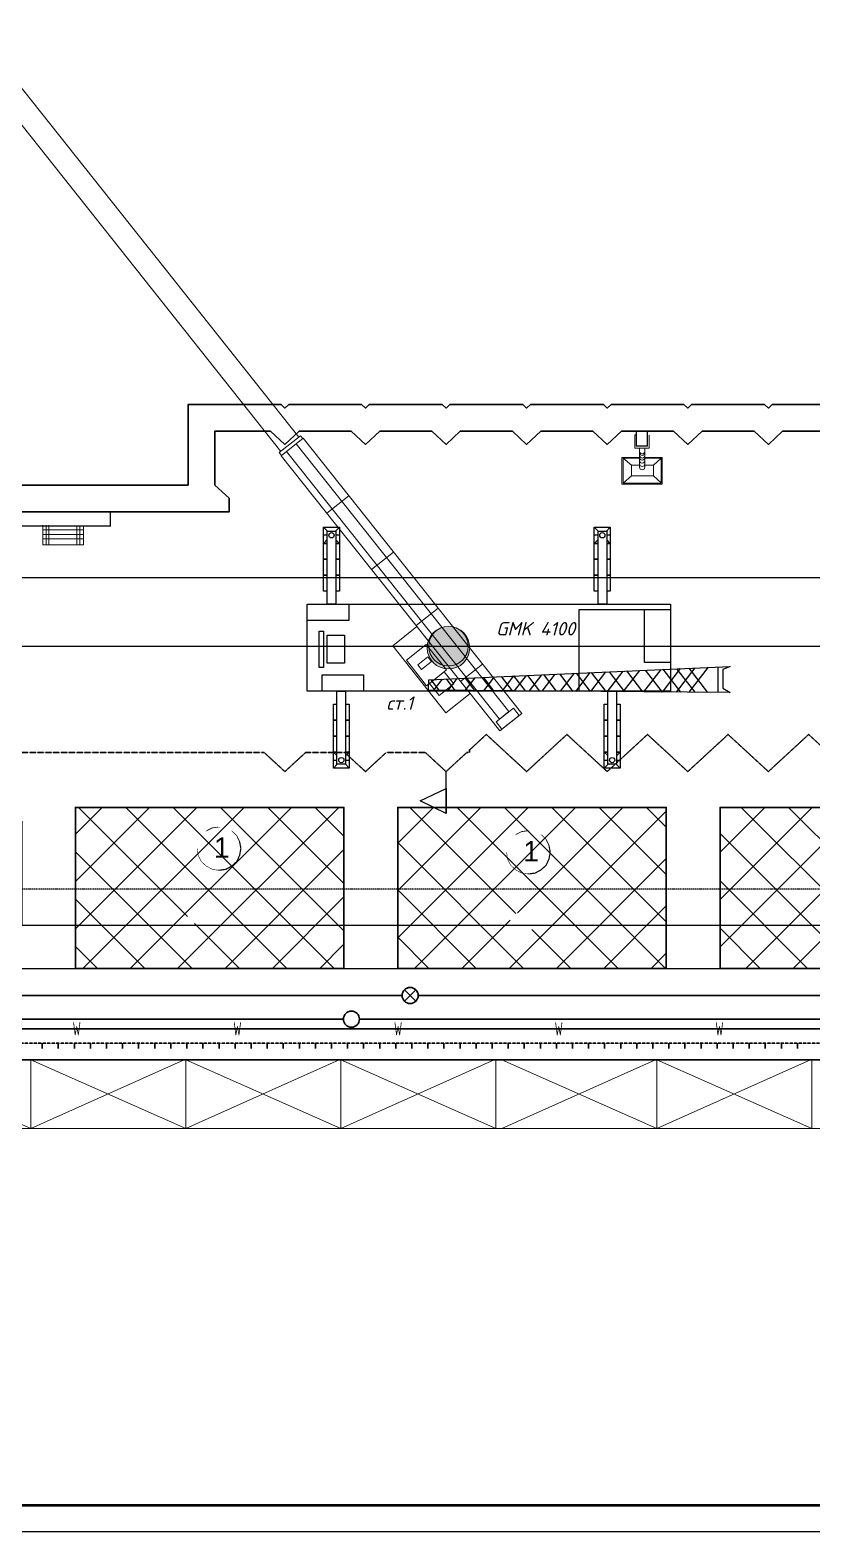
# Model space of a CAD drawing. Header units: millimetres. Extents: x -152693 to 518302, y -31658 to 793547.
# Drawn here: x 260789 to 275388, y 55204 to 83248 of the extents above; entities that cross this region are included whole.
import ezdxf

# ---------------------------------------------------------------- set-up
doc = ezdxf.new("R2010")
doc.units = ezdxf.units.MM
for name, pattern in [('ACAD_ISO02W100', [15, 12, -3]), ('K5LT_AXLED', [19.5, 15, -1.5, 1.5, -1.5]), ('K5LT_BASIC', [0]), ('K5LT_DASHED', [6, 4, -2]), ('K5LT_DASHED_REINFORCED', [6, 4, -2]), ('K5LT_THIN', [0]), ('PS-HIDDEN1', [4, 3, -1]), ('PS-HIDDEN2', [6.5, 5, -1.5])]:
    doc.linetypes.add(name, pattern=pattern)
doc.layers.get('Defpoints').update_dxf_attribs({"color": 2})
for name, color, linetype in [('1WALLB', 212, 'Continuous'), ('PDF _0', 7, 'Continuous'), ('PDF _Текст', 7, 'Continuous'), ('Системный слой', 7, 'Continuous')]:
    doc.layers.add(name, color=color, linetype=linetype)
doc.layers.add('Несущие линии', color=1, linetype='Continuous', lineweight=50)
doc.layers.add('№3', color=215, linetype='Continuous', lineweight=50)
doc.styles.add('PDF Arial', font='arial.ttf')
doc.styles.get("Standard").update_dxf_attribs({"font": 'arial.ttf'})
doc.styles.add('стиль4', font='isocpeui.ttf', dxfattribs={"height": 2.5})
doc.linetypes.add('ограждение1', pattern='A,0.25,-0.1,[133,ltypeshp.shx,S=0.1,R=0,X=-0.1,Y=0],-0.1,1', length=1.45)
doc.dimstyles.new('Копия(3) ISO-25', dxfattribs={"dimtxt": 2, "dimasz": 2.5, "dimexe": 1.25, "dimexo": 0.3, "dimgap": 0.3, "dimtad": 1, "dimzin": 9, "dimtxsty": 'стиль4', "dimblk": 'OBLIQUE', "dimcen": 2.5, "dimdle": 1, "dimadec": 0, "dimazin": 0, "dimtfac": 1, "dimtmove": 0, "dimatfit": 3, "dimfxl": 1, "dimarcsym": 0})
pattern_1 = [(45, (298594.2, 536528.53), (-441.9417, 441.9417), []), (135, (298594.2, 536528.53), (-441.9417, -441.9417), [])]

# ---------------------------------------------------------------- blocks, each defined once
blk = doc.blocks.new('_Oblique')
at = {"color": 0, "linetype": 'ByBlock', "lineweight": -2}
blk.add_line((-0.5, -0.5), (0.5, 0.5), dxfattribs=at)
blk = doc.blocks.new('*D207')
at = {"color": 0, "lineweight": -2, "transparency": 16777216}
for p, q in [((257937, 74054), (257937, 73026)), ((290831, 74054), (290831, 73026)), ((257936, 73027), (290832, 73027))]:
    blk.add_line(p, q, dxfattribs=at)
at = {"layer": 'Defpoints', "color": 0, "transparency": 16777216}
for p in [(257937, 74055), (290831, 74055), (290831, 73027)]:
    blk.add_point(p, dxfattribs=at)
at = {"color": 0, "lineweight": -2, "transparency": 16777216, "xscale": 2.5, "yscale": 2.5, "zscale": 2.5, "rotation": 180}
blk.add_blockref('_Oblique', (257937, 73027), dxfattribs=at)
at = {"color": 0, "lineweight": -2, "transparency": 16777216, "xscale": 2.5, "yscale": 2.5, "zscale": 2.5}
blk.add_blockref('_Oblique', (290831, 73027), dxfattribs=at)
at = {"color": 0, "lineweight": 9, "transparency": 16777216, "insert": (274384, 73029), "char_height": 2.5, "attachment_point": 5, "style": 'стиль4'}
blk.add_mtext('67190', dxfattribs=at)
blk = doc.blocks.new('*D218')
at = {"color": 0, "lineweight": -2, "transparency": 16777216}
for p, q in [((260633, 68474), (260633, 66526)), ((261636, 68474), (261636, 66526)), ((261637, 66528), (260632, 66528))]:
    blk.add_line(p, q, dxfattribs=at)
at = {"layer": 'Defpoints', "color": 0, "transparency": 16777216}
for p in [(260633, 68474), (261636, 68474), (260633, 66528)]:
    blk.add_point(p, dxfattribs=at)
at = {"color": 0, "lineweight": -2, "transparency": 16777216, "xscale": 2.5, "yscale": 2.5, "zscale": 2.5, "rotation": 180}
blk.add_blockref('_Oblique', (260633, 66528), dxfattribs=at)
at = {"color": 0, "lineweight": -2, "transparency": 16777216, "xscale": 2.5, "yscale": 2.5, "zscale": 2.5}
blk.add_blockref('_Oblique', (261636, 66528), dxfattribs=at)
at = {"color": 0, "lineweight": 9, "transparency": 16777216, "insert": (261134, 66529), "char_height": 2.5, "attachment_point": 5, "style": 'стиль4'}
blk.add_mtext('2', dxfattribs=at)
blk = doc.blocks.new('*D219')
at = {"color": 0, "lineweight": -2, "transparency": 16777216}
for p, q in [((261636, 68411), (261636, 66526)), ((266651, 68411), (266651, 66526)), ((266652, 66528), (261635, 66528))]:
    blk.add_line(p, q, dxfattribs=at)
at = {"layer": 'Defpoints', "color": 0, "transparency": 16777216}
for p in [(261636, 68412), (266651, 68412), (261636, 66528)]:
    blk.add_point(p, dxfattribs=at)
at = {"color": 0, "lineweight": -2, "transparency": 16777216, "xscale": 2.5, "yscale": 2.5, "zscale": 2.5, "rotation": 180}
blk.add_blockref('_Oblique', (261636, 66528), dxfattribs=at)
at = {"color": 0, "lineweight": -2, "transparency": 16777216, "xscale": 2.5, "yscale": 2.5, "zscale": 2.5}
blk.add_blockref('_Oblique', (266651, 66528), dxfattribs=at)
at = {"color": 0, "lineweight": 9, "transparency": 16777216, "insert": (264268, 66529), "char_height": 2.5, "attachment_point": 5, "style": 'стиль4'}
blk.add_mtext('10', dxfattribs=at)
blk = doc.blocks.new('*D220')
at = {"color": 0, "lineweight": -2, "transparency": 16777216}
for p, q in [((266651, 68537), (266651, 66526)), ((267654, 68537), (267654, 66526)), ((267655, 66528), (266650, 66528))]:
    blk.add_line(p, q, dxfattribs=at)
at = {"layer": 'Defpoints', "color": 0, "transparency": 16777216}
for p in [(266651, 68537), (267654, 68537), (266651, 66528)]:
    blk.add_point(p, dxfattribs=at)
at = {"color": 0, "lineweight": -2, "transparency": 16777216, "xscale": 2.5, "yscale": 2.5, "zscale": 2.5, "rotation": 180}
blk.add_blockref('_Oblique', (266651, 66528), dxfattribs=at)
at = {"color": 0, "lineweight": -2, "transparency": 16777216, "xscale": 2.5, "yscale": 2.5, "zscale": 2.5}
blk.add_blockref('_Oblique', (267654, 66528), dxfattribs=at)
at = {"color": 0, "lineweight": 9, "transparency": 16777216, "insert": (267152, 66529), "char_height": 2.5, "attachment_point": 5, "style": 'стиль4'}
blk.add_mtext('2', dxfattribs=at)
blk = doc.blocks.new('*D221')
at = {"color": 0, "lineweight": -2, "transparency": 16777216}
for p, q in [((267654, 68474), (267654, 66526)), ((272669, 68474), (272669, 66526)), ((272670, 66528), (267653, 66528))]:
    blk.add_line(p, q, dxfattribs=at)
at = {"layer": 'Defpoints', "color": 0, "transparency": 16777216}
for p in [(267654, 68474), (272669, 68474), (267654, 66528)]:
    blk.add_point(p, dxfattribs=at)
at = {"color": 0, "lineweight": -2, "transparency": 16777216, "xscale": 2.5, "yscale": 2.5, "zscale": 2.5, "rotation": 180}
blk.add_blockref('_Oblique', (267654, 66528), dxfattribs=at)
at = {"color": 0, "lineweight": -2, "transparency": 16777216, "xscale": 2.5, "yscale": 2.5, "zscale": 2.5}
blk.add_blockref('_Oblique', (272669, 66528), dxfattribs=at)
at = {"color": 0, "lineweight": 9, "transparency": 16777216, "insert": (270161, 66529), "char_height": 2.5, "attachment_point": 5, "style": 'стиль4'}
blk.add_mtext('10', dxfattribs=at)
blk = doc.blocks.new('*D222')
at = {"color": 0, "lineweight": -2, "transparency": 16777216}
for p, q in [((273672, 68537), (273672, 66526)), ((272669, 68411), (272669, 66526)), ((273673, 66528), (272668, 66528))]:
    blk.add_line(p, q, dxfattribs=at)
at = {"layer": 'Defpoints', "color": 0, "transparency": 16777216}
for p in [(273672, 68537), (272669, 68412), (272669, 66528)]:
    blk.add_point(p, dxfattribs=at)
at = {"color": 0, "lineweight": -2, "transparency": 16777216, "xscale": 2.5, "yscale": 2.5, "zscale": 2.5, "rotation": 180}
blk.add_blockref('_Oblique', (272669, 66528), dxfattribs=at)
at = {"color": 0, "lineweight": -2, "transparency": 16777216, "xscale": 2.5, "yscale": 2.5, "zscale": 2.5}
blk.add_blockref('_Oblique', (273672, 66528), dxfattribs=at)
at = {"color": 0, "lineweight": 9, "transparency": 16777216, "insert": (273170, 66529), "char_height": 2.5, "attachment_point": 5, "style": 'стиль4'}
blk.add_mtext('2', dxfattribs=at)
blk = doc.blocks.new('*D223')
at = {"color": 0, "lineweight": -2, "transparency": 16777216}
for p, q in [((273672, 68474), (273672, 66526)), ((278687, 68474), (278687, 66526)), ((278688, 66528), (273671, 66528))]:
    blk.add_line(p, q, dxfattribs=at)
at = {"layer": 'Defpoints', "color": 0, "transparency": 16777216}
for p in [(273672, 68474), (278687, 68474), (273672, 66528)]:
    blk.add_point(p, dxfattribs=at)
at = {"color": 0, "lineweight": -2, "transparency": 16777216, "xscale": 2.5, "yscale": 2.5, "zscale": 2.5, "rotation": 180}
blk.add_blockref('_Oblique', (273672, 66528), dxfattribs=at)
at = {"color": 0, "lineweight": -2, "transparency": 16777216, "xscale": 2.5, "yscale": 2.5, "zscale": 2.5}
blk.add_blockref('_Oblique', (278687, 66528), dxfattribs=at)
at = {"color": 0, "lineweight": 9, "transparency": 16777216, "insert": (276179, 66529), "char_height": 2.5, "attachment_point": 5, "style": 'стиль4'}
blk.add_mtext('10', dxfattribs=at)
blk = doc.blocks.new('*U192')
at = {"layer": 'Системный слой', "insert": (-304, -125), "char_height": 422.87, "width": 608.87, "attachment_point": 7}
blk.add_mtext('{\\fGOST type A|b0|i0|c204|p2;\\H0.59119x;\\W0.67;\\C7;W}', dxfattribs=at)
blk = doc.blocks.new('*U185')
at = {"color": 0, "linetype": 'ByBlock', "lineweight": -2}
for p in [(6000, 0), (9000, 0), (12000, 0), (15000, 0), (18000, 0)]:
    blk.add_blockref('*U192', p, dxfattribs=at)
blk = doc.blocks.new('*U193')
at = {"layer": 'Системный слой', "color": 150, "linetype": 'K5LT_THIN', "lineweight": 30}
blk.add_line((0, -50), (0, 50), dxfattribs=at)
blk = doc.blocks.new('*U194')
at = {"color": 0, "linetype": 'ByBlock', "lineweight": -2}
for p in [(7800, 0), (8100, 0), (8400, 0), (8700, 0), (9000, 0), (9300, 0), (9600, 0), (9900, 0), (10200, 0), (10500, 0), (10800, 0), (11100, 0), (11400, 0), (11700, 0), (12000, 0), (12300, 0), (12600, 0), (12900, 0), (13200, 0), (13500, 0), (13800, 0), (14100, 0), (14400, 0), (14700, 0), (15000, 0), (15300, 0), (15600, 0), (15900, 0), (16200, 0), (16500, 0), (16800, 0), (17100, 0), (17400, 0), (17700, 0), (18000, 0), (18300, 0), (18600, 0), (18900, 0), (19200, 0), (19500, 0), (19800, 0), (20100, 0), (20400, 0), (20700, 0), (21000, 0), (21300, 0), (21600, 0), (21900, 0)]:
    blk.add_blockref('*U193', p, dxfattribs=at)
blk = doc.blocks.new('пвп')
at = {"color": 1, "lineweight": 20}
for p, q in [((-1095.45, -5820.42), (-1094.45, -5822.83)), ((-1094.2, -5819.91), (-1093.2, -5822.32)), ((-1095.07, -5823.09), (-1092.57, -5822.08)), ((-1037.3, -5951.19), (-1042.13, -5953.2)), ((-1032.14, -5963.61), (-1036.96, -5965.62)), ((-1027, -5975.96), (-1031.83, -5977.96)), ((-1021.88, -5988.26), (-1026.71, -5990.27))]:
    blk.add_line(p, q, dxfattribs=at)
for points in [[(-1094.83, -5820.16), (-1096.25, -5820.75), (-1096.06, -5821.2), (-1096.27, -5821.28), (-1096.1, -5821.69), (-1096.74, -5821.96), (-1096.46, -5822.63), (-1095.82, -5822.37), (-1095.45, -5823.25), (-1095.07, -5823.09)], [(-1094.83, -5820.16), (-1093.41, -5819.57), (-1093.22, -5820.02), (-1093.01, -5819.93), (-1092.85, -5820.34), (-1092.21, -5820.07), (-1091.93, -5820.75), (-1092.56, -5821.01), (-1092.2, -5821.9), (-1092.58, -5822.06)], [(-1047.2, -5939.77), (-1087.25, -5843.48), (-1083.32, -5841.84), (-1043.26, -5938.13)]]:
    blk.add_lwpolyline(points, dxfattribs=at)
for points in [[(-1092.57, -5822.07), (-1084.19, -5842.21), (-1086.69, -5843.25), (-1095.07, -5823.1)], [(-1042.9, -5937.98), (-1042.65, -5938.59), (-1047.3, -5940.53), (-1047.56, -5939.92)], [(-1017.36, -5999.14), (-1042.56, -5938.55), (-1047.39, -5940.56), (-1022.18, -6001.14)], [(-1019.55, -5998.16), (-1044.08, -5939.19), (-1046.2, -5940.07), (-1021.67, -5999.04)], [(-1031.73, -5978.2), (-1025.6, -5992.94), (-1030.95, -5995.16), (-1037.08, -5980.42)], [(-1031, -5981.88), (-1028.66, -5987.49), (-1033.01, -5989.3), (-1035.34, -5983.68)], [(-1031.35, -5984.19), (-1030.92, -5985.23), (-1033.13, -5986.15), (-1033.56, -5985.12)], [(-1029.17, -5987.7), (-1028.06, -5990.37), (-1031.25, -5991.7), (-1032.37, -5989.03)], [(-1018.57, -5997.75), (-1017.9, -5999.36), (-1021.73, -6000.96), (-1022.4, -5999.34)]]:
    blk.add_lwpolyline(points, close=True, dxfattribs=at)
at = {"layer": '№3', "color": 7, "lineweight": 20}
blk.add_circle((-1027.08, -5983.32), 3.69, dxfattribs=at)
blk = doc.blocks.new('прарапрапр')
at = {"color": 1, "lineweight": 25}
for p, q in [((-1831.19, -5961.57), (-1831.92, -5960.84)), ((-1828.93, -5960.84), (-1829.66, -5961.57)), ((-1780.63, -5961.57), (-1781.36, -5960.84)), ((-1778.37, -5960.84), (-1779.1, -5961.57)), ((-1831.22, -5962.33), (-1831.92, -5962.33)), ((-1831.22, -5963.13), (-1831.92, -5963.83)), ((-1828.93, -5962.33), (-1829.6, -5962.33)), ((-1828.93, -5963.83), (-1829.6, -5963.16)), ((-1780.66, -5962.33), (-1781.36, -5962.33)), ((-1780.66, -5963.13), (-1781.36, -5963.83)), ((-1778.37, -5962.33), (-1779.03, -5962.33)), ((-1778.37, -5963.83), (-1779.03, -5963.16)), ((-1812.27, -5989.31), (-1756, -5986.8)), ((-1768.65, -5991.61), (-1765.28, -5987.21)), ((-1765.99, -5991.63), (-1762.51, -5987.09)), ((-1762.54, -5991.65), (-1765.92, -5987.24)), ((-1760.17, -5991.67), (-1763.65, -5987.14)), ((-1763.62, -5991.65), (-1760.04, -5986.98)), ((-1758.26, -5991.69), (-1758.24, -5986.9)), ((-1756, -5986.8), (-1757.36, -5987.38)), ((-1812.29, -5991.25), (-1812.27, -5989.31)), ((-1810.3, -5991.27), (-1811.82, -5989.29)), ((-1811.31, -5991.26), (-1809.73, -5989.2)), ((-1807.34, -5991.29), (-1808.97, -5989.16)), ((-1808.66, -5991.28), (-1806.96, -5989.07)), ((-1805.44, -5991.31), (-1803.61, -5988.92)), ((-1803.64, -5991.32), (-1805.42, -5989.01)), ((-1800.14, -5991.35), (-1802.05, -5988.85)), ((-1801.98, -5991.34), (-1800.01, -5988.76)), ((-1796.64, -5991.38), (-1798.69, -5988.7)), ((-1798.52, -5991.36), (-1796.4, -5988.6)), ((-1794.22, -5991.4), (-1796.36, -5988.6)), ((-1796.25, -5991.38), (-1794.04, -5988.5)), ((-1791.53, -5991.42), (-1793.78, -5988.49)), ((-1793.48, -5991.4), (-1791.15, -5988.37)), ((-1791.09, -5991.42), (-1788.66, -5988.26)), ((-1788.43, -5991.45), (-1790.8, -5988.35)), ((-1785.3, -5991.47), (-1787.79, -5988.22)), ((-1787.64, -5991.45), (-1785.06, -5988.1)), ((-1784.8, -5991.47), (-1782.11, -5987.96)), ((-1782.06, -5991.5), (-1784.68, -5988.08)), ((-1782.03, -5991.5), (-1779.22, -5987.83)), ((-1779.15, -5991.52), (-1781.88, -5987.95)), ((-1778.89, -5991.52), (-1775.95, -5987.69)), ((-1775.63, -5991.55), (-1778.5, -5987.8)), ((-1775.95, -5991.55), (-1772.88, -5987.55)), ((-1772.28, -5991.58), (-1775.29, -5987.66)), ((-1772.11, -5991.58), (-1768.88, -5987.37)), ((-1768.65, -5991.61), (-1771.8, -5987.5)), ((-1765.19, -5991.63), (-1768.47, -5987.35)), ((-1757.36, -5987.38), (-1757.36, -5990.88)), ((-1756, -5991.71), (-1812.29, -5991.25)), ((-1757.36, -5990.88), (-1756, -5991.71)), ((-1830.08, -6002.81), (-1829.42, -6003.47)), ((-1827.8, -6003.51), (-1827.1, -6002.81)), ((-1779.52, -6002.81), (-1778.86, -6003.47)), ((-1777.23, -6003.51), (-1776.53, -6002.81)), ((-1830.08, -6004.31), (-1829.42, -6004.31)), ((-1830.08, -6005.8), (-1829.35, -6005.07)), ((-1827.83, -6005.07), (-1827.1, -6005.8)), ((-1827.8, -6004.31), (-1827.1, -6004.31)), ((-1779.52, -6004.31), (-1778.86, -6004.31)), ((-1779.52, -6005.8), (-1778.79, -6005.07)), ((-1777.26, -6005.07), (-1776.53, -6005.8)), ((-1777.23, -6004.31), (-1776.53, -6004.31))]:
    blk.add_line(p, q, dxfattribs=at)
for points in [[(-1831.22, -5963.83), (-1831.92, -5963.83), (-1831.92, -5960.84), (-1831.22, -5960.84), (-1828.93, -5960.84), (-1828.93, -5963.83), (-1829.6, -5963.83)], [(-1780.66, -5963.83), (-1781.36, -5963.83), (-1781.36, -5960.84), (-1780.66, -5960.84), (-1778.37, -5960.84), (-1778.37, -5963.83), (-1779.03, -5963.83)], [(-1831.22, -5966.81), (-1831.92, -5966.81), (-1831.92, -5963.83), (-1831.22, -5963.83)], [(-1829.6, -5963.83), (-1828.93, -5963.83), (-1828.93, -5966.81), (-1829.6, -5966.81)], [(-1780.66, -5966.81), (-1781.36, -5966.81), (-1781.36, -5963.83), (-1780.66, -5963.83)], [(-1779.03, -5963.83), (-1778.37, -5963.83), (-1778.37, -5966.81), (-1779.03, -5966.81)], [(-1831.22, -5969.8), (-1831.92, -5969.8), (-1831.92, -5966.81), (-1831.22, -5966.81)], [(-1829.6, -5966.81), (-1828.93, -5966.81), (-1828.93, -5969.8), (-1829.6, -5969.8)], [(-1780.66, -5969.8), (-1781.36, -5969.8), (-1781.36, -5966.81), (-1780.66, -5966.81)], [(-1779.03, -5966.81), (-1778.37, -5966.81), (-1778.37, -5969.8), (-1779.03, -5969.8)], [(-1831.22, -5972.79), (-1831.92, -5972.79), (-1831.92, -5969.8), (-1831.22, -5969.8)], [(-1829.6, -5969.8), (-1828.93, -5969.8), (-1828.93, -5972.79), (-1829.6, -5972.79)], [(-1780.66, -5972.79), (-1781.36, -5972.79), (-1781.36, -5969.8), (-1780.66, -5969.8)], [(-1779.03, -5969.8), (-1778.37, -5969.8), (-1778.37, -5972.79), (-1779.03, -5972.79)], [(-1784.21, -5986.22), (-1784.21, -5976.16), (-1767.12, -5976.16), (-1767.12, -5991.44), (-1784.21, -5991.44), (-1784.21, -5986.22)], [(-1829.42, -5996.84), (-1830.08, -5996.84), (-1830.08, -5993.85), (-1829.42, -5993.85)], [(-1827.8, -5993.85), (-1827.1, -5993.85), (-1827.1, -5996.84), (-1827.8, -5996.84)], [(-1778.86, -5996.84), (-1779.52, -5996.84), (-1779.52, -5993.85), (-1778.86, -5993.85)], [(-1777.23, -5993.85), (-1776.53, -5993.85), (-1776.53, -5996.84), (-1777.23, -5996.84)], [(-1829.42, -5999.83), (-1830.08, -5999.83), (-1830.08, -5996.84), (-1829.42, -5996.84)], [(-1827.8, -5996.84), (-1827.1, -5996.84), (-1827.1, -5999.83), (-1827.8, -5999.83)], [(-1778.86, -5999.83), (-1779.52, -5999.83), (-1779.52, -5996.84), (-1778.86, -5996.84)], [(-1777.23, -5996.84), (-1776.53, -5996.84), (-1776.53, -5999.83), (-1777.23, -5999.83)], [(-1829.42, -6002.81), (-1830.08, -6002.81), (-1830.08, -5999.83), (-1829.42, -5999.83)], [(-1827.8, -5999.83), (-1827.1, -5999.83), (-1827.1, -6002.81), (-1827.8, -6002.81)], [(-1778.86, -6002.81), (-1779.52, -6002.81), (-1779.52, -5999.83), (-1778.86, -5999.83)], [(-1777.23, -5999.83), (-1776.53, -5999.83), (-1776.53, -6002.81), (-1777.23, -6002.81)], [(-1827.8, -6002.81), (-1827.1, -6002.81), (-1827.1, -6005.8), (-1827.8, -6005.8), (-1830.08, -6005.8), (-1830.08, -6002.81), (-1829.42, -6002.81)], [(-1777.23, -6002.81), (-1776.53, -6002.81), (-1776.53, -6005.8), (-1777.23, -6005.8), (-1779.52, -6005.8), (-1779.52, -6002.81), (-1778.86, -6002.81)]]:
    blk.add_lwpolyline(points, dxfattribs=at)
for points in [[(-1829.6, -5975.2), (-1831.22, -5975.2), (-1831.22, -5961.57), (-1829.6, -5961.57)], [(-1779.03, -5975.2), (-1780.66, -5975.2), (-1780.66, -5961.57), (-1779.03, -5961.57)], [(-1767.12, -5991.44), (-1834.94, -5991.44), (-1834.94, -5975.2), (-1767.12, -5975.2)], [(-1827.2, -5978.24), (-1834.94, -5978.24), (-1834.94, -5975.2), (-1827.2, -5975.2)], [(-1772.01, -5976.16), (-1767.12, -5976.16), (-1767.12, -5986.11), (-1772.01, -5986.11)], [(-1831.89, -5987), (-1832.72, -5987), (-1832.72, -5980.2), (-1831.89, -5980.2)], [(-1828, -5986.22), (-1831.22, -5986.22), (-1831.22, -5980.99), (-1828, -5980.99)], [(-1824.43, -5991.44), (-1832.17, -5991.44), (-1832.17, -5988.4), (-1824.43, -5988.4)], [(-1829.42, -5991.44), (-1827.8, -5991.44), (-1827.8, -6005.07), (-1829.42, -6005.07)], [(-1778.86, -5991.44), (-1777.23, -5991.44), (-1777.23, -6005.07), (-1778.86, -6005.07)]]:
    blk.add_lwpolyline(points, close=True, dxfattribs=at)
for centre in [(-1830.43, -5962.33), (-1779.86, -5962.33), (-1828.59, -6004.31), (-1778.03, -6004.31)]:
    blk.add_circle(centre, 0.492, dxfattribs=at)

msp = doc.modelspace()

# ---------------------------------------------------------------- hatches: boundary and pattern name
at = {"lineweight": 20, "ltscale": 100}
h = msp.add_hatch(dxfattribs=at)
h.set_pattern_fill('ANSI31', color=254, scale=5000)
h.set_pattern_definition([(45, (-77411.33, 800593.8), (-441.94174, 441.94174), [])])
h.paths.add_polyline_path([(253895.88337, 106989.15004), (253506.44777, 107668.20567), (254041.77596, 107702.08709), (253739.12276, 107262.49221), (253895.88337, 106989.15004, -0.0475109513), (256267.89441, 107951.00191), (252358.08394, 107951.00191, 0.4142142362), (249850.61402, 105443.52621), (249850.61402, 103764.46608, -0.0967050735)])
h.paths.add_polyline_path([(298379.32802, 104189.79702), (298379.32802, 103492.82013), (298436.57655, 103567.57218), (298674.5823, 103086.86698), (298379.32802, 103148.69593), (298379.32802, 102317.96967, -0.0808472634), (300134.55696, 98164.22426), (300134.55696, 105443.53775, 0.4142128885), (297627.08704, 107951.00191), (291528.85574, 107951.00191, -0.0383320613), (293469.95321, 107029.22892), (293859.42176, 107708.34201), (294159.00979, 107263.40243), (293626.74677, 107302.62855), (293469.95321, 107029.22892, -0.0273344755), (294757.11523, 106195.77296), (296373.35046, 106195.77296, -0.414213799)])
h.paths.add_polyline_path([(298379.32802, 80197.98716, -0.0214475873), (298798.37025, 79276.71081), (299463.20165, 79668.65582), (299493.71093, 79263.69407), (300134.55696, 79263.69407), (300134.55696, 91533.70682, -0.0808472634), (298379.32802, 87379.9614)])
h.paths.add_polyline_path([(299387.80236, 85262.92615), (299304.29424, 85199.49519), (299387.80236, 85833.80471), (299471.31047, 85199.49519)], flags=16)
h.paths.add_polyline_path([(299477.31367, 72798.42986), (300134.55696, 72790.34711), (300134.55696, 78535.81035), (299069.29493, 78535.81035, -0.1236969984)])
h.paths.add_polyline_path([(300134.55696, 72541.48634), (300017.29192, 72310.51624), (299792.45897, 72794.55422), (299477.31367, 72798.42986, -0.0737886965), (298379.32802, 69512.22143), (298379.32802, 66527.61504, -0.0912526252), (298215.04288, 65634.91151), (300295.53812, 65634.91151, -0.1110019233), (300134.55696, 66728.19633)])
h.paths.add_polyline_path([(299253.84685, 66526.25718), (299259.74079, 66526.25718), (299259.74079, 66532.25718), (299253.84685, 66532.25718)], flags=24)
at = {"linetype": 'Continuous', "lineweight": 0}
h = msp.add_hatch(color=256, dxfattribs=at)
h.paths.add_polyline_path([(268998.72995, 71714.7304, 1), (268203.84131, 71714.7304)])
h.paths.add_polyline_path([(268601.28563, 71714.7304), (268203.84131, 71714.7304, 0.2899749735), (268431.33024, 71355.45731)])
msp.add_hatch(color=256, dxfattribs=at).paths.add_polyline_path([(268431.33024, 71355.45731, 0.5504176756), (268998.72995, 71714.7304), (268601.28563, 71714.7304)])
at = {"lineweight": 20, "ltscale": 100}
h = msp.add_hatch(dxfattribs=at)
h.set_pattern_fill('ANSI37', color=254, scale=5000)
h.set_pattern_definition(pattern_1)
h.paths.add_polyline_path([(266650.66252, 67209.86615), (264143.19259, 67209.86615), (264139.37174, 66427.00873), (263659.29723, 66666.28406), (264141.65438, 66894.70077), (264143.19259, 67209.86615), (262695.98842, 67209.86615, -0.0430510712), (261635.72267, 68217.47831), (261635.72267, 65725.20836), (266650.66252, 65725.20836)])
h.paths.add_polyline_path([(266650.66252, 68734.17227), (261635.72267, 68734.17227), (261635.72267, 68217.47831, 0.0430510712), (262695.98842, 67209.86615), (266650.66252, 67209.86615)])
h.paths.add_polyline_path([(263878.89335, 66395.09874), (264331.54486, 66395.09874), (264331.54486, 66995.09874), (263878.89335, 66995.09874)], flags=24)
h = msp.add_hatch(dxfattribs=at)
h.set_pattern_fill('ANSI37', color=254, scale=5000)
h.set_pattern_definition(pattern_1)
h.paths.add_polyline_path([(272668.59034, 67209.86615), (270161.12041, 67209.86615), (270157.29957, 66427.00873), (269677.22505, 66666.28406), (270159.5822, 66894.70077), (270161.12041, 67209.86615), (268713.91624, 67209.86615, -0.0430510712), (267653.65049, 68217.47831), (267653.65049, 65725.20836), (272668.59034, 65725.20836)])
h.paths.add_polyline_path([(272668.59034, 68734.17227), (267653.65049, 68734.17227), (267653.65049, 68217.47831, 0.0430510712), (268713.91624, 67209.86615), (272668.59034, 67209.86615)])
h.paths.add_polyline_path([(269896.82117, 66395.09874), (270349.47268, 66395.09874), (270349.47268, 66995.09874), (269896.82117, 66995.09874)], flags=24)
h = msp.add_hatch(dxfattribs=at)
h.set_pattern_fill('ANSI37', color=254, scale=5000)
h.set_pattern_definition(pattern_1)
h.paths.add_polyline_path([(278686.51816, 67209.86615), (276179.04823, 67209.86615), (276175.22739, 66427.00873), (275695.15288, 66666.28406), (276177.51002, 66894.70077), (276179.04823, 67209.86615), (274731.84407, 67209.86615, -0.0430510712), (273671.57831, 68217.47831), (273671.57831, 65725.20836), (278686.51816, 65725.20836)])
h.paths.add_polyline_path([(278686.51816, 68734.17227), (273671.57831, 68734.17227), (273671.57831, 68217.47831, 0.0430510712), (274731.84407, 67209.86615), (278686.51816, 67209.86615)])
h.paths.add_polyline_path([(275914.74899, 66395.09874), (276367.40051, 66395.09874), (276367.40051, 66995.09874), (275914.74899, 66995.09874)], flags=24)

# ---------------------------------------------------------------- linework, layer by layer
at = {"linetype": 'K5LT_DASHED_REINFORCED', "lineweight": 25, "ltscale": 6}
msp.add_line((256678.0606, 67209.86615), (288965.6673, 67209.86615), dxfattribs=at)
at = {"color": 6, "linetype": 'ограждение1', "lineweight": 25, "ltscale": 20}
msp.add_line((255492.39992, 65725.20836), (290722.3738, 65725.20836), dxfattribs=at)
at = {"lineweight": 25}
msp.add_lwpolyline([(244601.31998, 114604.16935), (328701.31998, 114604.16935), (328701.31998, 55204.16935), (244601.31998, 55204.16935)], close=True, dxfattribs=at)
at = {"color": 254, "lineweight": 20, "ltscale": 100}
msp.add_lwpolyline([(255015.12324, 64020.12881), (292753.48368, 64020.12881), (292753.48368, 62739.01369), (255015.12324, 62739.01369)], close=True, dxfattribs=at)
for points in [[(257909.34607, 64020.12881), (260803.5689, 62739.01369)], [(260803.5689, 62739.01369), (263668.96635, 64020.12881)], [(260803.5689, 64020.12881), (263697.79174, 62739.01369)], [(260803.5689, 64020.12881), (260803.5689, 62739.01369)], [(263697.79173, 64020.12881), (263697.79174, 62739.01369)], [(263697.79174, 62739.01369), (266563.18918, 64020.12881)], [(263697.79174, 64020.12881), (266592.01457, 62739.01369)], [(266592.01456, 64020.12881), (266592.01457, 62739.01369)], [(266592.01457, 62739.01369), (269457.41201, 64020.12881)], [(266592.01457, 64020.12881), (269486.2374, 62739.01369)], [(269486.23739, 64020.12881), (269486.2374, 62739.01369)], [(269599.70079, 62739.01369), (272465.09823, 64020.12881)], [(269599.70079, 64020.12881), (272493.92362, 62739.01369)], [(272493.92361, 64020.12881), (272493.92362, 62739.01369)], [(272493.92362, 62739.01371), (275359.32106, 64020.12883)], [(272493.92362, 64020.12883), (275388.14645, 62739.01371)], [(275388.14644, 64020.12883), (275388.14645, 62739.01371)]]:
    msp.add_lwpolyline(points, dxfattribs=at)
at = {"linetype": 'Continuous', "lineweight": 0}
msp.add_circle((268601.28563, 71714.7304), 397.44432, dxfattribs=at)
at = {"color": 254, "lineweight": 20, "ltscale": 100}
msp.add_circle((268601.28563, 71743.13618), 369.03854, dxfattribs=at)
at = {"layer": '1WALLB', "color": 1, "linetype": 'PS-HIDDEN1', "ltscale": 750}
msp.add_lwpolyline([(268556.33966, 68618.57349), (268075.10306, 68855.50293), (268556.33966, 69086.27111), (268556.33966, 68618.57349), (268556.33966, 69401.44023)], dxfattribs=at)
at = {"layer": 'PDF _0', "lineweight": 0}
for points in [[(272105.87055, 75755.08806), (272105.87055, 75475.67838), (272317.54455, 75475.67838), (272317.54455, 75755.08806)], [(272114.33751, 75755.08806), (272114.33751, 75484.14534), (272309.07759, 75484.14534), (272309.07759, 75755.08806)], [(272105.87055, 75687.35238), (272080.46967, 75687.35238), (272080.46967, 75441.81054), (272347.17891, 75441.81054), (272347.17891, 75683.1189)], [(272165.13927, 75086.19822), (272165.13927, 75441.81054)], [(272266.74279, 75086.19822), (272266.74279, 75441.81054)], [(272266.74279, 75268.23786), (272592.72075, 75268.23786), (272592.72075, 74768.68722), (271839.16131, 74768.68722), (271839.16131, 75268.23786), (272165.13927, 75268.23786)], [(272266.74279, 75255.53742), (272575.78683, 75255.53742), (272575.78683, 74785.62114), (271860.32871, 74785.62114)], [(272165.13927, 75124.29954), (272016.96747, 75124.29954), (271860.32871, 75251.30394), (272173.60623, 75251.30394)], [(272016.96747, 75124.29954), (272016.96747, 74921.0925), (271860.32871, 74785.62114), (271860.32871, 75251.30394)], [(272575.78683, 74794.0881), (272427.61503, 74921.0925), (272427.61503, 75124.29954), (272575.78683, 75255.53742)], [(272016.96747, 74921.0925), (272427.61503, 74921.0925)], [(272427.61503, 75124.29954), (272266.74279, 75124.29954)], [(261786.5924, 73988.13035), (261786.5924, 73636.75151), (261028.79948, 73636.75151), (261028.79948, 74000.83079)], [(261786.5924, 73916.16119), (261028.79948, 73916.16119)], [(261786.5924, 73831.49159), (261028.79948, 73831.49159)], [(261088.0682, 73636.75151), (261088.0682, 74000.83079)], [(261138.86996, 73636.75151), (261138.86996, 74000.83079)], [(261663.82148, 73988.13035), (261663.82148, 73636.75151)], [(261718.85672, 73988.13035), (261718.85672, 73636.75151)], [(261786.5924, 73746.82199), (261028.79948, 73746.82199)]]:
    msp.add_lwpolyline(points, dxfattribs=at)
at = {"layer": 'PDF _0', "lineweight": 0, "const_width": 25.40088}
msp.add_lwpolyline([(262290.37652, 74250.60611), (262290.37652, 73988.13035), (260499.61448, 73988.13035), (260499.61448, 74250.60611)], dxfattribs=at)
at = {"layer": 'PDF _0', "lineweight": 0}
for points in [[(264312.31699, 68367.4938, 15.39582, 15.39582, 0), (264191.82563, 68350.28075, 16.22862, 16.22862, 0), (264077.07196, 68292.90392, 0, 0, 0), (263985.26903, 68201.10098, 0, 0, 0), (263927.89219, 68092.085, 0, 0, 0), (263910.67914, 67965.85596, 10.26388, 10.26388, 0), (263927.89219, 67839.62692, 10.26388, 10.26388, 0), (263985.26903, 67724.87325, 10.26388, 10.26388, 0), (264077.07196, 67638.808, 10.26388, 10.26388, 0), (264191.82563, 67575.69348, 10.26388, 10.26388, 0), (264312.31699, 67558.48043, 22.58054, 22.58054, 0), (264444.28371, 67575.69348, 22.58054, 22.58054, 0), (264559.03738, 67638.808, 22.58054, 22.58054, 0), (264650.84031, 67724.87325, 22.58054, 22.58054, 0), (264702.47946, 67839.62692, 22.58054, 22.58054, 0), (264725.4302, 67965.85596, 22.58054, 22.58054, 0), (264702.47946, 68092.085, 16.22862, 16.22862, 0), (264650.84031, 68201.10098, 15.39582, 15.39582, 0), (264559.03738, 68292.90392, 0, 0, 0), (264444.28371, 68350.28075, 0, 0, 0)], [(270088.0616, 68298.22405, 15.39582, 15.39582, 0), (269967.57025, 68281.011, 16.22862, 16.22862, 0), (269852.81658, 68223.63416, 0, 0, 0), (269761.01364, 68131.83123, 0, 0, 0), (269703.63681, 68022.81524, 0, 0, 0), (269686.42376, 67896.5862, 10.26388, 10.26388, 0), (269703.63681, 67770.35717, 10.26388, 10.26388, 0), (269761.01364, 67655.6035, 10.26388, 10.26388, 0), (269852.81658, 67569.53824, 10.26388, 10.26388, 0), (269967.57025, 67506.42372, 10.26388, 10.26388, 0), (270088.0616, 67489.21067, 22.58054, 22.58054, 0), (270220.02833, 67506.42372, 22.58054, 22.58054, 0), (270334.782, 67569.53824, 22.58054, 22.58054, 0), (270426.58493, 67655.6035, 22.58054, 22.58054, 0), (270478.22408, 67770.35717, 22.58054, 22.58054, 0), (270501.17482, 67896.5862, 22.58054, 22.58054, 0), (270478.22408, 68022.81524, 16.22862, 16.22862, 0), (270426.58493, 68131.83123, 15.39582, 15.39582, 0), (270334.782, 68223.63416, 0, 0, 0), (270220.02833, 68281.011, 0, 0, 0)]]:
    msp.add_lwpolyline(points, format="xyseb", close=True, dxfattribs=at)
for centre, radius, start, end in [((272218.05779, 75384.65856), 48.68501, 179.527578435, 0.472421565), ((272218.05782, 75266.12109), 48.68495, 179.835146947, 0.164853061), ((272218.05788, 75206.85237), 48.68492, 178.906835136, 1.09316487), ((272218.05776, 75355.02422), 48.68504, 180.219744065, 359.780255936), ((272218.05778, 75304.22242), 48.68499, 180.50532432, 359.494675678), ((272218.05773, 75084.08152), 48.68506, 180.027499542, 359.972500457), ((272218.05777, 75147.58366), 48.685, 180.142811845, 359.857188165)]:
    msp.add_arc(centre, radius, start, end, dxfattribs=at)
at = {"layer": 'Несущие линии', "color": 7}
msp.add_lwpolyline([(246601.31998, 55704.16935), (328201.31998, 55704.16935), (328201.31998, 114104.16935), (246601.31998, 114104.16935)], close=True, dxfattribs=at)
at = {"layer": 'Системный слой', "color": 150, "linetype": 'K5LT_AXLED', "lineweight": 25}
msp.add_line((253840.93628, 71743.13618), (295133.41545, 71743.13618), dxfattribs=at)
at = {"layer": 'Системный слой', "color": 150, "linetype": 'K5LT_THIN', "lineweight": 30}
for p, q in [((258006.60906, 65221.43687), (267735.59237, 65221.43687)), ((267779.65763, 65115.05393), (267992.4235, 65327.81981)), ((267992.4235, 65115.05393), (267779.65763, 65327.81981)), ((268036.48876, 65221.43687), (277765.47207, 65221.43687)), ((266639.42462, 64779.06806), (256910.44131, 64779.06806)), ((276669.30433, 64779.06806), (266940.32102, 64779.06806))]:
    msp.add_line(p, q, dxfattribs=at)
at = {"layer": 'Системный слой', "color": 150, "linetype": 'ACAD_ISO02W100', "lineweight": 30, "ltscale": 2}
msp.add_line((252906.99216, 64597.87414), (297327.49179, 64597.87414), dxfattribs=at)
at = {"layer": 'Системный слой', "color": 150, "linetype": 'K5LT_DASHED', "lineweight": 30, "ltscale": 0.5}
msp.add_line((252906.99216, 64329.37315), (297078.17882, 64329.37315), dxfattribs=at)
at = {"layer": 'Системный слой', "color": 7, "linetype": 'K5LT_BASIC', "lineweight": 30}
msp.add_line((295871.85809, 64020.12881), (254113.31289, 64020.12881), dxfattribs=at)
msp.add_line((295871.85809, 64020.12881), (254113.31289, 64020.12881), dxfattribs=at)
for points in [[(276007.29872, 76255.08806), (274645.71819, 76255.08806), (274574.26748, 76189.25133), (274502.81677, 76255.08806), (273141.23624, 76255.08806), (273069.78553, 76189.25133), (272998.33481, 76255.08806), (271636.75428, 76255.08806), (271565.30357, 76189.25133), (271493.85286, 76255.08806), (270132.27233, 76255.08806), (270060.82162, 76189.25133), (269989.3709, 76255.08806), (268627.79037, 76255.08806), (268556.33966, 76189.25133), (268484.88895, 76255.08806), (267123.30842, 76255.08806), (267051.8577, 76189.25133), (266980.40699, 76255.08806), (265618.82646, 76255.08806), (265547.37575, 76189.25133), (265475.92504, 76255.08806), (263738.47645, 76255.08806), (263738.47645, 74750.60611), (262985.63687, 74750.60611), (259239.12053, 74750.60611)], [(275812.06349, 75755.08806), (274840.95343, 75755.08806), (274574.26748, 75509.35601), (274307.58153, 75755.08806), (273336.47147, 75755.08806), (273069.78553, 75509.35601), (272803.09958, 75755.08806), (271831.98952, 75755.08806), (271565.30357, 75509.35601), (271298.61762, 75755.08806), (270327.50756, 75755.08806), (270060.82162, 75509.35601), (269794.13567, 75755.08806), (268823.02561, 75755.08806), (268556.33966, 75509.35601), (268289.65371, 75755.08806), (267318.54365, 75755.08806), (267051.8577, 75509.35601), (266785.17176, 75755.08806), (265814.0617, 75755.08806), (265547.37575, 75509.35601), (265280.6898, 75755.08806), (264238.47645, 75755.08806), (264238.47645, 74752.10009), (264505.1624, 74506.36804), (264505.1624, 74250.60611), (262985.63687, 74250.60611), (259239.12053, 74250.60611)], [(261635.72267, 65725.20836), (266650.66252, 65725.20836), (266650.66252, 68734.17227), (261635.72267, 68734.17227), (261635.72267, 65725.20836)], [(267653.65049, 65725.20836), (272668.59034, 65725.20836), (272668.59034, 68734.17227), (267653.65049, 68734.17227), (267653.65049, 65725.20836)], [(273671.57831, 65725.20836), (278686.51816, 65725.20836), (278686.51816, 68734.17227), (273671.57831, 68734.17227), (273671.57831, 65725.20836)]]:
    msp.add_lwpolyline(points, dxfattribs=at)
at = {"layer": 'Системный слой', "color": 7, "linetype": 'PS-HIDDEN2', "lineweight": 30}
msp.add_lwpolyline([(276078.74944, 69401.44023), (275326.50846, 70094.57656), (274574.26748, 69401.44023), (273822.0265, 70094.57656), (273069.78553, 69401.44023), (272317.54455, 70094.57656), (271565.30357, 69401.44023), (270813.06259, 70094.57656), (270060.82162, 69401.44023), (269308.58064, 70094.57656), (268996.96838, 69807.44812), (268996.96838, 69758.80013), (268944.1721, 69758.80013), (268556.33966, 69401.44023), (268168.50722, 69758.80013), (267439.69015, 69758.80013), (267051.8577, 69401.44023), (266664.02526, 69758.80013), (265935.20819, 69758.80013), (265547.37575, 69401.44023), (265159.54331, 69758.80013), (262985.63687, 69758.80013), (259239.12053, 69758.80013)], dxfattribs=at)
at = {"layer": 'Системный слой', "color": 150, "linetype": 'K5LT_THIN', "lineweight": 30}
for centre in [(267886.04057, 65221.43687), (266789.87282, 64779.06806)]:
    msp.add_circle(centre, 150.4482, dxfattribs=at)

# ---------------------------------------------------------------- block references
at = {"color": 254, "lineweight": 20, "yscale": 100, "zscale": 100}
for p, xscale, rotation in [((192103.55282, -503999.18052), -100, 162.966133158325), ((203645.23083, 675341.2548), 100, 15.88250834348473)]:
    msp.add_blockref('пвп', p, dxfattribs=dict(at, xscale=xscale, rotation=rotation))
at = {"color": 254, "lineweight": 20, "xscale": 100, "yscale": 100, "zscale": 100}
msp.add_blockref('прарапрапр', (449460.12201, 670046.66867), dxfattribs=at)
at = {"color": 254, "lineweight": 20}
for name, p in [('*U185', (255889.90746, 64599.50293)), ('*U194', (253217.25496, 64279.37315))]:
    msp.add_blockref(name, p, dxfattribs=at)

# ---------------------------------------------------------------- texts
at = {"layer": 'PDF _Текст', "lineweight": 20, "char_height": 379.5007, "attachment_point": 7, "style": 'PDF Arial'}
for insert in [(264220.51405, 67793.72545), (269996.25867, 67724.4557)]:
    msp.add_mtext('1', dxfattribs=dict(at, insert=insert))
at = {"layer": 'Системный слой', "lineweight": 30, "insert": (269490.33561, 71944.1828), "char_height": 250, "width": 6070.1071272, "attachment_point": 7, "style": 'стиль4'}
msp.add_mtext('{\\C7;GMK 4100}', dxfattribs=at)
at = {"layer": 'Системный слой', "lineweight": 30, "insert": (267443.35363, 70554.74873), "char_height": 250, "attachment_point": 7, "style": 'стиль4'}
msp.add_mtext('{\\C7;ст.1}', dxfattribs=at)

# ---------------------------------------------------------------- dimensions: what is measured, and where the dimension line sits
at = {"color": 7, "lineweight": 9}
for base, p1, p2, text, picture, middle in [((290831.45173, 73027.06084), (257937.44836, 74054.67286), (290831.45173, 74054.67286), '67190', '*D207', (274384.45005, 73027.06084)), ((260632.7347, 66527.59874), (261635.72267, 68474.28721), (260632.7347, 68474.28721), '2', '*D218', (261134.22868, 66527.59874)), ((266650.66252, 66527.59874), (267653.65049, 68536.97396), (266650.66252, 68536.97396), '2', '*D220', (267152.1565, 66527.59874)), ((267653.65049, 66527.59874), (272668.59034, 68474.28721), (267653.65049, 68474.28721), '10', '*D221', (270161.12041, 66527.59874)), ((272668.59034, 66527.59874), (273671.57831, 68536.97396), (272668.59034, 68411.60046), '2', '*D222', (273170.08432, 66527.59874)), ((273671.57831, 66527.59874), (278686.51816, 68474.28721), (273671.57831, 68474.28721), '10', '*D223', (276179.04823, 66527.59874)), ((261635.72267, 66527.59874), (266650.66252, 68411.60046), (261635.72267, 68411.60046), '10', '*D219', (264268.19259, 66527.59874))]:
    dim = msp.add_linear_dim(base=base, p1=p1, p2=p2, text=text, dimstyle='Копия(3) ISO-25', dxfattribs=at)
    dim.commit()
    dim.dimension.update_dxf_attribs({"geometry": picture, "text_midpoint": middle, "dimtype": 160})

doc.saveas('drawing.dxf')
